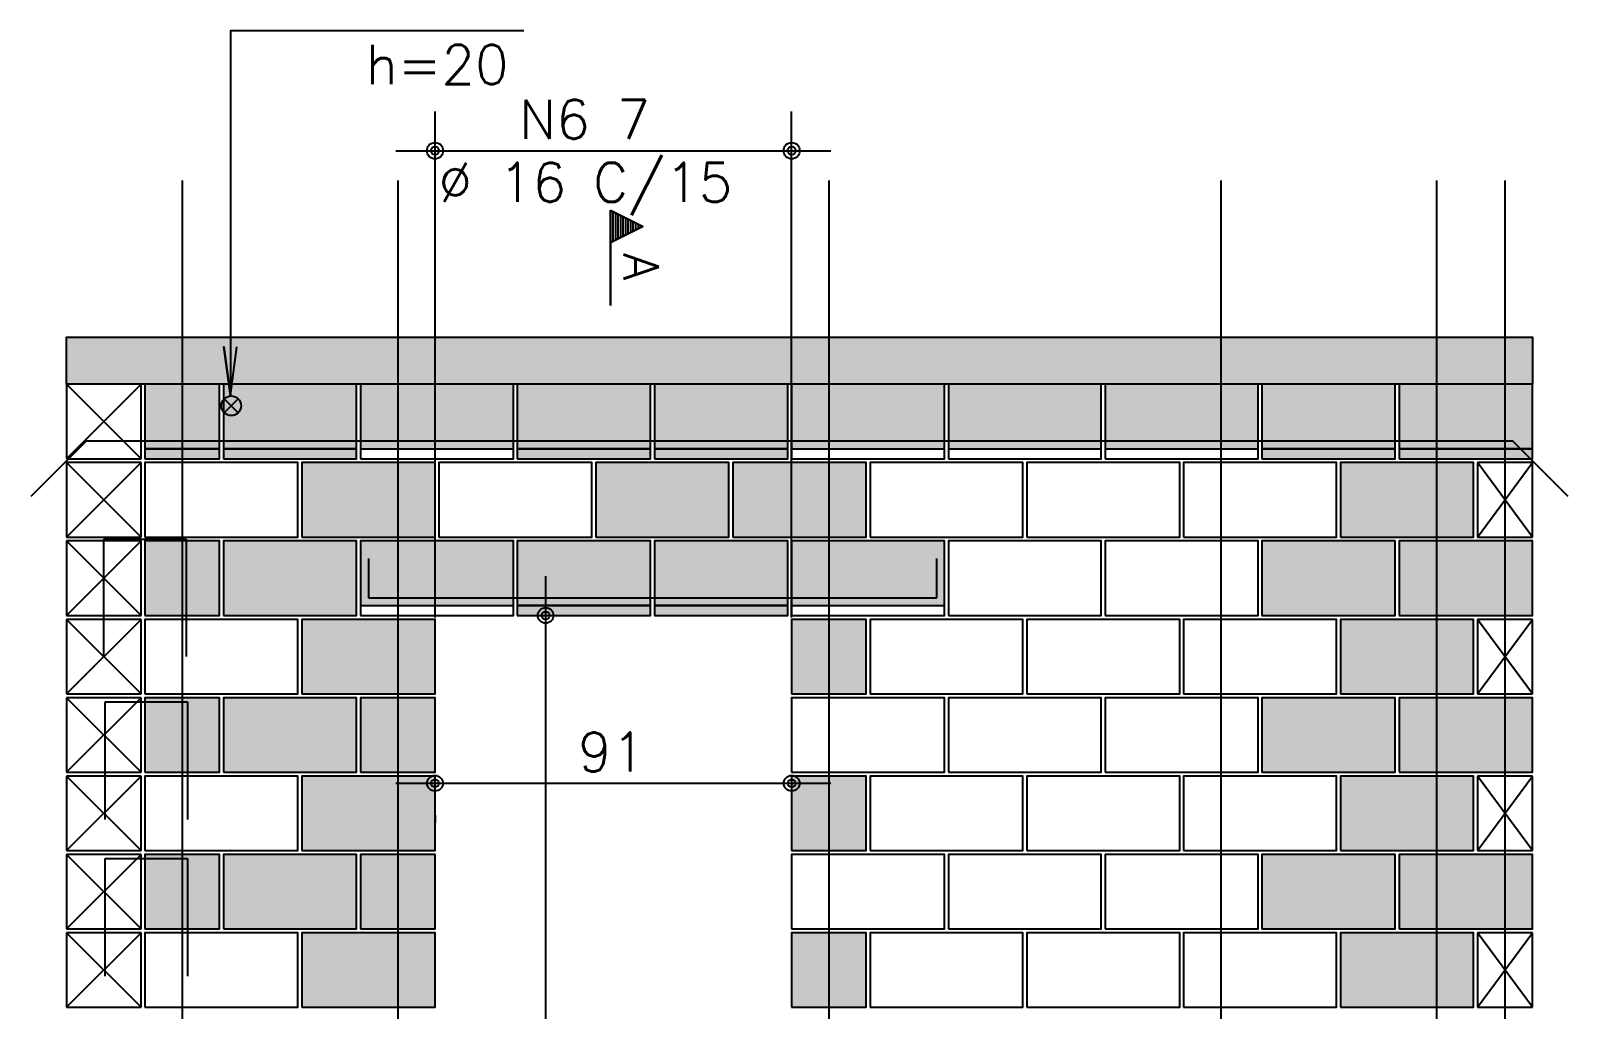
# Model space of a CAD drawing. Extents: x -1.9 to 86, y -1.6 to 60.9.
# Drawn here: x 25.74 to 33.58, y 14.05 to 19.05 of the extents above; entities that cross this region are included whole.
import ezdxf

# ---------------------------------------------------------------- set-up
doc = ezdxf.new("R2010")
doc.units = 0
doc.header["$MEASUREMENT"] = 0
for name, color, linetype in [('PENA_01', 1, 'CONTINUOUS'), ('PENA_02', 2, 'CONTINUOUS'), ('PENA_03', 3, 'CONTINUOUS'), ('PENA_05', 5, 'CONTINUOUS'), ('PENA_09', 254, 'CONTINUOUS'), ('PENA_11', 252, 'CONTINUOUS'), ('PENA_21', 100, 'CONTINUOUS'), ('PENA_23', 50, 'CONTINUOUS')]:
    doc.layers.add(name, color=color, linetype=linetype)
doc.styles.get("Standard").update_dxf_attribs({"font": 'ROMANS.SHX'})

msp = doc.modelspace()

# ---------------------------------------------------------------- linework, layer by layer
at = {"layer": 'PENA_01', "linetype": 'Continuous'}
for p, q in [((27.798466, 16.054168), (27.798466, 18.636058)), ((29.618466, 16.054168), (29.618466, 18.636058)), ((27.598466, 18.436058), (29.818466, 18.436058)), ((26.723299, 17.098813), (26.794009, 17.169523)), ((26.723299, 17.169523), (26.794009, 17.098813)), ((26.318466, 16.914168), (26.698466, 16.914168)), ((26.718466, 16.914168), (27.398466, 16.914168)), ((27.418466, 16.914168), (28.198466, 16.914168)), ((28.218466, 16.914168), (28.898466, 16.914168)), ((28.918466, 16.914168), (29.598466, 16.914168)), ((29.618466, 16.914168), (30.398466, 16.914168)), ((30.418466, 16.914168), (31.198466, 16.914168)), ((31.218466, 16.914168), (31.998466, 16.914168)), ((32.018466, 16.914168), (32.698466, 16.914168)), ((32.718466, 16.914168), (33.398466, 16.914168)), ((28.362866, 16.264168), (28.362866, 10.644168)), ((27.418466, 16.114168), (28.198466, 16.114168)), ((28.218466, 16.114168), (28.898466, 16.114168)), ((28.918466, 16.114168), (29.598466, 16.114168)), ((29.618466, 16.114168), (30.398466, 16.114168)), ((28.398466, 16.064168), (28.562866, 16.064168)), ((27.598466, 15.207365), (29.818466, 15.207365)), ((27.798466, 15.044168), (27.798466, 15.007365)), ((29.618466, 15.044168), (29.618466, 15.007365))]:
    msp.add_line(p, q, dxfattribs=at)
msp.add_circle((26.758654, 17.134168), 0.05, dxfattribs=at)
at = {"layer": 'PENA_02', "linetype": 'Continuous'}
for p, q in [((26.298466, 17.244168), (25.918466, 17.244168)), ((25.918466, 17.244168), (25.918466, 16.864168)), ((26.298466, 16.864168), (26.298466, 17.244168)), ((25.918466, 16.864168), (26.298466, 16.864168)), ((26.298466, 16.844168), (25.918466, 16.844168)), ((25.918466, 16.844168), (25.918466, 16.464168)), ((26.298466, 16.464168), (26.298466, 16.844168)), ((33.398466, 16.844168), (33.118466, 16.844168)), ((33.118466, 16.844168), (33.118466, 16.464168)), ((33.398466, 16.464168), (33.398466, 16.844168)), ((25.918466, 16.464168), (26.298466, 16.464168)), ((26.298466, 16.444168), (25.918466, 16.444168)), ((25.918466, 16.444168), (25.918466, 16.064168)), ((26.298466, 16.064168), (26.298466, 16.444168)), ((33.118466, 16.464168), (33.398466, 16.464168)), ((25.918466, 16.064168), (26.298466, 16.064168)), ((26.298466, 16.044168), (25.918466, 16.044168)), ((25.918466, 16.044168), (25.918466, 15.664168)), ((26.298466, 15.664168), (26.298466, 16.044168)), ((33.398466, 16.044168), (33.118466, 16.044168)), ((33.118466, 16.044168), (33.118466, 15.664168)), ((33.398466, 15.664168), (33.398466, 16.044168)), ((25.918466, 15.664168), (26.298466, 15.664168)), ((26.298466, 15.644168), (25.918466, 15.644168)), ((25.918466, 15.644168), (25.918466, 15.264168)), ((26.298466, 15.264168), (26.298466, 15.644168)), ((33.118466, 15.664168), (33.398466, 15.664168)), ((25.918466, 15.264168), (26.298466, 15.264168)), ((26.298466, 15.244168), (25.918466, 15.244168)), ((25.918466, 15.244168), (25.918466, 14.864168)), ((26.298466, 14.864168), (26.298466, 15.244168)), ((33.398466, 15.244168), (33.118466, 15.244168)), ((33.118466, 15.244168), (33.118466, 14.864168)), ((33.398466, 14.864168), (33.398466, 15.244168)), ((25.918466, 14.864168), (26.298466, 14.864168)), ((26.298466, 14.844168), (25.918466, 14.844168)), ((25.918466, 14.844168), (25.918466, 14.464168)), ((26.298466, 14.464168), (26.298466, 14.844168)), ((33.118466, 14.864168), (33.398466, 14.864168)), ((25.918466, 14.464168), (26.298466, 14.464168)), ((26.298466, 14.444168), (25.918466, 14.444168)), ((25.918466, 14.444168), (25.918466, 14.064168)), ((26.298466, 14.064168), (26.298466, 14.444168)), ((33.398466, 14.444168), (33.118466, 14.444168)), ((33.118466, 14.444168), (33.118466, 14.064168)), ((33.398466, 14.064168), (33.398466, 14.444168)), ((25.918466, 14.064168), (26.298466, 14.064168)), ((33.118466, 14.064168), (33.398466, 14.064168))]:
    msp.add_line(p, q, dxfattribs=at)
for points in [[(25.918466, 17.244168), (25.918466, 17.484168), (33.398466, 17.484168), (33.398466, 17.244168), (25.918466, 17.244168)], [(26.318466, 16.864168), (26.698466, 16.864168), (26.698466, 17.244168), (26.318466, 17.244168), (26.318466, 16.864168)], [(26.718466, 16.864168), (27.398466, 16.864168), (27.398466, 17.244168), (26.718466, 17.244168), (26.718466, 16.864168)], [(27.418466, 16.864168), (28.198466, 16.864168), (28.198466, 17.244168), (27.418466, 17.244168), (27.418466, 16.864168)], [(28.218466, 16.864168), (28.898466, 16.864168), (28.898466, 17.244168), (28.218466, 17.244168), (28.218466, 16.864168)], [(28.918466, 16.864168), (29.598466, 16.864168), (29.598466, 17.244168), (28.918466, 17.244168), (28.918466, 16.864168)], [(29.618466, 16.864168), (30.398466, 16.864168), (30.398466, 17.244168), (29.618466, 17.244168), (29.618466, 16.864168)], [(30.418466, 16.864168), (31.198466, 16.864168), (31.198466, 17.244168), (30.418466, 17.244168), (30.418466, 16.864168)], [(31.218466, 16.864168), (31.998466, 16.864168), (31.998466, 17.244168), (31.218466, 17.244168), (31.218466, 16.864168)], [(32.018466, 16.864168), (32.698466, 16.864168), (32.698466, 17.244168), (32.018466, 17.244168), (32.018466, 16.864168)], [(32.718466, 16.864168), (33.398466, 16.864168), (33.398466, 17.244168), (32.718466, 17.244168), (32.718466, 16.864168)], [(26.318466, 16.464168), (27.098466, 16.464168), (27.098466, 16.844168), (26.318466, 16.844168), (26.318466, 16.464168)], [(27.118466, 16.464168), (27.798466, 16.464168), (27.798466, 16.844168), (27.118466, 16.844168), (27.118466, 16.464168)], [(27.818466, 16.464168), (28.598466, 16.464168), (28.598466, 16.844168), (27.818466, 16.844168), (27.818466, 16.464168)], [(28.618466, 16.464168), (29.298466, 16.464168), (29.298466, 16.844168), (28.618466, 16.844168), (28.618466, 16.464168)], [(29.318466, 16.464168), (29.998466, 16.464168), (29.998466, 16.844168), (29.318466, 16.844168), (29.318466, 16.464168)], [(30.018466, 16.464168), (30.798466, 16.464168), (30.798466, 16.844168), (30.018466, 16.844168), (30.018466, 16.464168)], [(30.818466, 16.464168), (31.598466, 16.464168), (31.598466, 16.844168), (30.818466, 16.844168), (30.818466, 16.464168)], [(31.618466, 16.464168), (32.398466, 16.464168), (32.398466, 16.844168), (31.618466, 16.844168), (31.618466, 16.464168)], [(32.418466, 16.464168), (33.098466, 16.464168), (33.098466, 16.844168), (32.418466, 16.844168), (32.418466, 16.464168)], [(26.318466, 16.064168), (26.698466, 16.064168), (26.698466, 16.444168), (26.318466, 16.444168), (26.318466, 16.064168)], [(26.718466, 16.064168), (27.398466, 16.064168), (27.398466, 16.444168), (26.718466, 16.444168), (26.718466, 16.064168)], [(27.418466, 16.064168), (28.198466, 16.064168), (28.198466, 16.444168), (27.418466, 16.444168), (27.418466, 16.064168)], [(28.218466, 16.064168), (28.898466, 16.064168), (28.898466, 16.444168), (28.218466, 16.444168), (28.218466, 16.064168)], [(28.918466, 16.064168), (29.598466, 16.064168), (29.598466, 16.444168), (28.918466, 16.444168), (28.918466, 16.064168)], [(29.618466, 16.064168), (30.398466, 16.064168), (30.398466, 16.444168), (29.618466, 16.444168), (29.618466, 16.064168)], [(30.418466, 16.064168), (31.198466, 16.064168), (31.198466, 16.444168), (30.418466, 16.444168), (30.418466, 16.064168)], [(31.218466, 16.064168), (31.998466, 16.064168), (31.998466, 16.444168), (31.218466, 16.444168), (31.218466, 16.064168)], [(32.018466, 16.064168), (32.698466, 16.064168), (32.698466, 16.444168), (32.018466, 16.444168), (32.018466, 16.064168)], [(32.718466, 16.064168), (33.398466, 16.064168), (33.398466, 16.444168), (32.718466, 16.444168), (32.718466, 16.064168)], [(26.318466, 15.664168), (27.098466, 15.664168), (27.098466, 16.044168), (26.318466, 16.044168), (26.318466, 15.664168)], [(27.118466, 15.664168), (27.798466, 15.664168), (27.798466, 16.044168), (27.118466, 16.044168), (27.118466, 15.664168)], [(29.618466, 15.664168), (29.998466, 15.664168), (29.998466, 16.044168), (29.618466, 16.044168), (29.618466, 15.664168)], [(30.018466, 15.664168), (30.798466, 15.664168), (30.798466, 16.044168), (30.018466, 16.044168), (30.018466, 15.664168)], [(30.818466, 15.664168), (31.598466, 15.664168), (31.598466, 16.044168), (30.818466, 16.044168), (30.818466, 15.664168)], [(31.618466, 15.664168), (32.398466, 15.664168), (32.398466, 16.044168), (31.618466, 16.044168), (31.618466, 15.664168)], [(32.418466, 15.664168), (33.098466, 15.664168), (33.098466, 16.044168), (32.418466, 16.044168), (32.418466, 15.664168)], [(26.318466, 15.264168), (26.698466, 15.264168), (26.698466, 15.644168), (26.318466, 15.644168), (26.318466, 15.264168)], [(26.718466, 15.264168), (27.398466, 15.264168), (27.398466, 15.644168), (26.718466, 15.644168), (26.718466, 15.264168)], [(27.418466, 15.264168), (27.798466, 15.264168), (27.798466, 15.644168), (27.418466, 15.644168), (27.418466, 15.264168)], [(29.618466, 15.264168), (30.398466, 15.264168), (30.398466, 15.644168), (29.618466, 15.644168), (29.618466, 15.264168)], [(30.418466, 15.264168), (31.198466, 15.264168), (31.198466, 15.644168), (30.418466, 15.644168), (30.418466, 15.264168)], [(31.218466, 15.264168), (31.998466, 15.264168), (31.998466, 15.644168), (31.218466, 15.644168), (31.218466, 15.264168)], [(32.018466, 15.264168), (32.698466, 15.264168), (32.698466, 15.644168), (32.018466, 15.644168), (32.018466, 15.264168)], [(32.718466, 15.264168), (33.398466, 15.264168), (33.398466, 15.644168), (32.718466, 15.644168), (32.718466, 15.264168)], [(26.318466, 14.864168), (27.098466, 14.864168), (27.098466, 15.244168), (26.318466, 15.244168), (26.318466, 14.864168)], [(27.118466, 14.864168), (27.798466, 14.864168), (27.798466, 15.244168), (27.118466, 15.244168), (27.118466, 14.864168)], [(29.618466, 14.864168), (29.998466, 14.864168), (29.998466, 15.244168), (29.618466, 15.244168), (29.618466, 14.864168)], [(30.018466, 14.864168), (30.798466, 14.864168), (30.798466, 15.244168), (30.018466, 15.244168), (30.018466, 14.864168)], [(30.818466, 14.864168), (31.598466, 14.864168), (31.598466, 15.244168), (30.818466, 15.244168), (30.818466, 14.864168)], [(31.618466, 14.864168), (32.398466, 14.864168), (32.398466, 15.244168), (31.618466, 15.244168), (31.618466, 14.864168)], [(32.418466, 14.864168), (33.098466, 14.864168), (33.098466, 15.244168), (32.418466, 15.244168), (32.418466, 14.864168)], [(26.318466, 14.464168), (26.698466, 14.464168), (26.698466, 14.844168), (26.318466, 14.844168), (26.318466, 14.464168)], [(26.718466, 14.464168), (27.398466, 14.464168), (27.398466, 14.844168), (26.718466, 14.844168), (26.718466, 14.464168)], [(27.418466, 14.464168), (27.798466, 14.464168), (27.798466, 14.844168), (27.418466, 14.844168), (27.418466, 14.464168)], [(29.618466, 14.464168), (30.398466, 14.464168), (30.398466, 14.844168), (29.618466, 14.844168), (29.618466, 14.464168)], [(30.418466, 14.464168), (31.198466, 14.464168), (31.198466, 14.844168), (30.418466, 14.844168), (30.418466, 14.464168)], [(31.218466, 14.464168), (31.998466, 14.464168), (31.998466, 14.844168), (31.218466, 14.844168), (31.218466, 14.464168)], [(32.018466, 14.464168), (32.698466, 14.464168), (32.698466, 14.844168), (32.018466, 14.844168), (32.018466, 14.464168)], [(32.718466, 14.464168), (33.398466, 14.464168), (33.398466, 14.844168), (32.718466, 14.844168), (32.718466, 14.464168)], [(26.318466, 14.064168), (27.098466, 14.064168), (27.098466, 14.444168), (26.318466, 14.444168), (26.318466, 14.064168)], [(27.118466, 14.064168), (27.798466, 14.064168), (27.798466, 14.444168), (27.118466, 14.444168), (27.118466, 14.064168)], [(29.618466, 14.064168), (29.998466, 14.064168), (29.998466, 14.444168), (29.618466, 14.444168), (29.618466, 14.064168)], [(30.018466, 14.064168), (30.798466, 14.064168), (30.798466, 14.444168), (30.018466, 14.444168), (30.018466, 14.064168)], [(30.818466, 14.064168), (31.598466, 14.064168), (31.598466, 14.444168), (30.818466, 14.444168), (30.818466, 14.064168)], [(31.618466, 14.064168), (32.398466, 14.064168), (32.398466, 14.444168), (31.618466, 14.444168), (31.618466, 14.064168)], [(32.418466, 14.064168), (33.098466, 14.064168), (33.098466, 14.444168), (32.418466, 14.444168), (32.418466, 14.064168)]]:
    msp.add_lwpolyline(points, dxfattribs=at)
for centre, radius in [((27.798466, 18.436058), 0.041625), ((27.798466, 18.436058), 0.02075), ((29.618466, 18.436058), 0.041625), ((29.618466, 18.436058), 0.02075), ((28.362866, 16.064168), 0.04), ((28.362866, 16.064168), 0.02), ((27.798466, 15.207365), 0.04), ((27.798466, 15.207365), 0.02), ((29.618466, 15.207365), 0.04), ((29.618466, 15.207365), 0.02)]:
    msp.add_circle(centre, radius, dxfattribs=at)
at = {"layer": 'PENA_03', "linetype": 'Continuous'}
for p, q in [((28.69395, 17.64549), (28.69395, 18.131872)), ((28.69395, 18.131872), (28.859883, 18.048906)), ((28.694645, 18.130744), (28.858322, 18.048906)), ((28.694646, 18.130744), (28.694646, 17.967067)), ((28.706714, 18.12549), (28.706714, 17.972321)), ((28.859883, 18.048906), (28.694645, 17.966287)), ((28.858322, 18.048906), (28.694646, 17.967067)), ((28.719478, 18.119108), (28.719478, 17.978703)), ((28.732242, 18.112726), (28.732242, 17.985085)), ((28.745006, 18.106344), (28.745006, 17.991467)), ((28.75777, 18.099962), (28.75777, 17.997849)), ((28.770534, 18.09358), (28.770534, 18.004231)), ((28.783298, 18.087198), (28.783298, 18.010613)), ((28.796062, 18.080816), (28.796062, 18.016995)), ((28.808826, 18.074434), (28.808826, 18.023377)), ((28.82159, 18.068052), (28.82159, 18.029759)), ((28.834355, 18.06167), (28.834355, 18.036141)), ((28.847119, 18.055288), (28.847119, 18.042524)), ((28.694646, 17.966287), (28.694646, 17.64549)), ((25.918466, 16.864168), (26.298466, 17.244168)), ((26.298466, 16.864168), (25.918466, 17.244168)), ((25.918466, 16.464168), (26.298466, 16.844168)), ((26.298466, 16.464168), (25.918466, 16.844168)), ((33.118466, 16.464168), (33.398466, 16.844168)), ((33.398466, 16.464168), (33.118466, 16.844168)), ((25.918466, 16.064168), (26.298466, 16.444168)), ((26.298466, 16.064168), (25.918466, 16.444168)), ((25.918466, 15.664168), (26.298466, 16.044168)), ((26.298466, 15.664168), (25.918466, 16.044168)), ((28.198466, 16.064168), (28.198466, 16.064168)), ((33.118466, 15.664168), (33.398466, 16.044168)), ((33.398466, 15.664168), (33.118466, 16.044168)), ((27.798466, 15.854168), (27.798466, 15.854168)), ((29.618466, 15.854168), (29.618466, 15.854168)), ((25.918466, 15.264168), (26.298466, 15.644168)), ((26.298466, 15.264168), (25.918466, 15.644168)), ((25.918466, 14.864168), (26.298466, 15.244168)), ((26.298466, 14.864168), (25.918466, 15.244168)), ((27.798466, 15.244168), (27.798466, 15.244168)), ((29.618466, 15.244168), (29.618466, 15.244168)), ((33.118466, 14.864168), (33.398466, 15.244168)), ((33.398466, 14.864168), (33.118466, 15.244168)), ((25.918466, 14.464168), (26.298466, 14.844168)), ((26.298466, 14.464168), (25.918466, 14.844168)), ((25.918466, 14.064168), (26.298466, 14.444168)), ((26.298466, 14.064168), (25.918466, 14.444168)), ((33.118466, 14.064168), (33.398466, 14.444168)), ((33.398466, 14.064168), (33.118466, 14.444168))]:
    msp.add_line(p, q, dxfattribs=at)
msp.add_lwpolyline([(28.25096, 19.048345), (26.754305, 19.048345), (26.754305, 17.187092), (26.721674, 17.434953), (26.754305, 17.187092), (26.786937, 17.434953)], dxfattribs=at)
at = {"layer": 'PENA_05', "linetype": 'Continuous'}
for p, q in [((26.018466, 16.954168), (25.735624, 16.671325)), ((33.298466, 16.954168), (26.018466, 16.954168)), ((33.581309, 16.671325), (33.298466, 16.954168)), ((26.108466, 15.854168), (26.108466, 16.454168)), ((26.108466, 16.454168), (26.528466, 16.454168)), ((26.528466, 16.454168), (26.528466, 15.854168)), ((27.458466, 16.354168), (27.458466, 16.154168)), ((30.358466, 16.154168), (30.358466, 16.354168)), ((27.458466, 16.154168), (30.358466, 16.154168)), ((26.115819, 15.023224), (26.115819, 15.623224)), ((26.115819, 15.623224), (26.535819, 15.623224)), ((26.535819, 15.623224), (26.535819, 15.023224)), ((26.115819, 14.223224), (26.115819, 14.823224)), ((26.115819, 14.823224), (26.535819, 14.823224)), ((26.535819, 14.823224), (26.535819, 14.223224))]:
    msp.add_line(p, q, dxfattribs=at)
for points in [[(26.508466, 18.284168), (26.508466, 10.844168)], [(27.608466, 18.284168), (27.608466, 10.844168)], [(29.808466, 18.284168), (29.808466, 10.844168)], [(31.808466, 18.284168), (31.808466, 10.844168)], [(32.908466, 18.284168), (32.908466, 10.844168)], [(33.258466, 18.284168), (33.258466, 10.844168)]]:
    msp.add_lwpolyline(points, dxfattribs=at)
at = {"layer": 'PENA_09', "linetype": 'Continuous'}
for points in [[(26.318466, 16.914168), (26.698466, 16.914168), (26.698466, 17.244168), (26.318466, 17.244168), (26.318466, 16.914168)], [(26.718466, 16.914168), (27.398466, 16.914168), (27.398466, 17.244168), (26.718466, 17.244168), (26.718466, 16.914168)], [(27.418466, 16.914168), (28.198466, 16.914168), (28.198466, 17.244168), (27.418466, 17.244168), (27.418466, 16.914168)], [(28.218466, 16.914168), (28.898466, 16.914168), (28.898466, 17.244168), (28.218466, 17.244168), (28.218466, 16.914168)], [(28.918466, 16.914168), (29.598466, 16.914168), (29.598466, 17.244168), (28.918466, 17.244168), (28.918466, 16.914168)], [(29.618466, 16.914168), (30.398466, 16.914168), (30.398466, 17.244168), (29.618466, 17.244168), (29.618466, 16.914168)], [(30.418466, 16.914168), (31.198466, 16.914168), (31.198466, 17.244168), (30.418466, 17.244168), (30.418466, 16.914168)], [(31.218466, 16.914168), (31.998466, 16.914168), (31.998466, 17.244168), (31.218466, 17.244168), (31.218466, 16.914168)], [(32.018466, 16.914168), (32.698466, 16.914168), (32.698466, 17.244168), (32.018466, 17.244168), (32.018466, 16.914168)], [(32.718466, 16.914168), (33.398466, 16.914168), (33.398466, 17.244168), (32.718466, 17.244168), (32.718466, 16.914168)], [(27.418466, 16.114168), (28.198466, 16.114168), (28.198466, 16.444168), (27.418466, 16.444168), (27.418466, 16.114168)], [(28.218466, 16.114168), (28.898466, 16.114168), (28.898466, 16.444168), (28.218466, 16.444168), (28.218466, 16.114168)], [(28.918466, 16.114168), (29.598466, 16.114168), (29.598466, 16.444168), (28.918466, 16.444168), (28.918466, 16.114168)], [(29.618466, 16.114168), (30.398466, 16.114168), (30.398466, 16.444168), (29.618466, 16.444168), (29.618466, 16.114168)]]:
    msp.add_lwpolyline(points, dxfattribs=at)
for points in [[(26.318466, 16.914168), (26.698466, 16.914168), (26.698466, 17.244168)], [(26.318466, 16.914168), (26.698466, 17.244168), (26.318466, 17.244168)], [(26.318466, 16.914168), (26.318466, 17.244168), (26.318466, 16.914168)], [(26.718466, 16.914168), (27.398466, 16.914168), (27.398466, 17.244168)], [(26.718466, 16.914168), (27.398466, 17.244168), (26.718466, 17.244168)], [(26.718466, 16.914168), (26.718466, 17.244168), (26.718466, 16.914168)], [(27.418466, 16.914168), (28.198466, 16.914168), (28.198466, 17.244168)], [(27.418466, 16.914168), (28.198466, 17.244168), (27.418466, 17.244168)], [(27.418466, 16.914168), (27.418466, 17.244168), (27.418466, 16.914168)], [(28.218466, 16.914168), (28.898466, 16.914168), (28.898466, 17.244168)], [(28.218466, 16.914168), (28.898466, 17.244168), (28.218466, 17.244168)], [(28.218466, 16.914168), (28.218466, 17.244168), (28.218466, 16.914168)], [(28.918466, 16.914168), (29.598466, 16.914168), (29.598466, 17.244168)], [(28.918466, 16.914168), (29.598466, 17.244168), (28.918466, 17.244168)], [(28.918466, 16.914168), (28.918466, 17.244168), (28.918466, 16.914168)], [(29.618466, 16.914168), (30.398466, 16.914168), (30.398466, 17.244168)], [(29.618466, 16.914168), (30.398466, 17.244168), (29.618466, 17.244168)], [(29.618466, 16.914168), (29.618466, 17.244168), (29.618466, 16.914168)], [(30.418466, 16.914168), (31.198466, 16.914168), (31.198466, 17.244168)], [(30.418466, 16.914168), (31.198466, 17.244168), (30.418466, 17.244168)], [(30.418466, 16.914168), (30.418466, 17.244168), (30.418466, 16.914168)], [(31.218466, 16.914168), (31.998466, 16.914168), (31.998466, 17.244168)], [(31.218466, 16.914168), (31.998466, 17.244168), (31.218466, 17.244168)], [(31.218466, 16.914168), (31.218466, 17.244168), (31.218466, 16.914168)], [(32.018466, 16.914168), (32.698466, 16.914168), (32.698466, 17.244168)], [(32.018466, 16.914168), (32.698466, 17.244168), (32.018466, 17.244168)], [(32.018466, 16.914168), (32.018466, 17.244168), (32.018466, 16.914168)], [(32.718466, 16.914168), (33.398466, 16.914168), (33.398466, 17.244168)], [(32.718466, 16.914168), (33.398466, 17.244168), (32.718466, 17.244168)], [(32.718466, 16.914168), (32.718466, 17.244168), (32.718466, 16.914168)], [(27.418466, 16.114168), (28.198466, 16.114168), (28.198466, 16.444168)], [(27.418466, 16.114168), (28.198466, 16.444168), (27.418466, 16.444168)], [(27.418466, 16.114168), (27.418466, 16.444168), (27.418466, 16.114168)], [(28.218466, 16.114168), (28.898466, 16.114168), (28.898466, 16.444168)], [(28.218466, 16.114168), (28.898466, 16.444168), (28.218466, 16.444168)], [(28.218466, 16.114168), (28.218466, 16.444168), (28.218466, 16.114168)], [(28.918466, 16.114168), (29.598466, 16.114168), (29.598466, 16.444168)], [(28.918466, 16.114168), (29.598466, 16.444168), (28.918466, 16.444168)], [(28.918466, 16.114168), (28.918466, 16.444168), (28.918466, 16.114168)], [(29.618466, 16.114168), (30.398466, 16.114168), (30.398466, 16.444168)], [(29.618466, 16.114168), (30.398466, 16.444168), (29.618466, 16.444168)], [(29.618466, 16.114168), (29.618466, 16.444168), (29.618466, 16.114168)]]:
    msp.add_solid(points, dxfattribs=at)
at = {"layer": 'PENA_11', "linetype": 'Continuous'}
for points in [[(25.918466, 17.244168), (25.918466, 17.484168), (33.398466, 17.484168)], [(25.918466, 17.244168), (33.398466, 17.484168), (33.398466, 17.244168)], [(25.918466, 17.244168), (33.398466, 17.244168), (25.918466, 17.244168)]]:
    msp.add_solid(points, dxfattribs=at)
at = {"layer": 'PENA_21', "linetype": 'Continuous'}
for points in [[(26.718466, 16.864168), (27.398466, 16.864168), (27.398466, 16.914168), (26.718466, 16.914168), (26.718466, 16.864168)], [(28.218466, 16.864168), (28.898466, 16.864168), (28.898466, 16.914168), (28.218466, 16.914168), (28.218466, 16.864168)], [(28.918466, 16.864168), (29.598466, 16.864168), (29.598466, 16.914168), (28.918466, 16.914168), (28.918466, 16.864168)], [(32.018466, 16.864168), (32.698466, 16.864168), (32.698466, 16.914168), (32.018466, 16.914168), (32.018466, 16.864168)], [(32.718466, 16.864168), (33.398466, 16.864168), (33.398466, 16.914168), (32.718466, 16.914168), (32.718466, 16.864168)], [(27.118466, 16.464168), (27.798466, 16.464168), (27.798466, 16.844168), (27.118466, 16.844168), (27.118466, 16.464168)], [(28.618466, 16.464168), (29.298466, 16.464168), (29.298466, 16.844168), (28.618466, 16.844168), (28.618466, 16.464168)], [(29.318466, 16.464168), (29.998466, 16.464168), (29.998466, 16.844168), (29.318466, 16.844168), (29.318466, 16.464168)], [(32.418466, 16.464168), (33.098466, 16.464168), (33.098466, 16.844168), (32.418466, 16.844168), (32.418466, 16.464168)], [(26.718466, 16.064168), (27.398466, 16.064168), (27.398466, 16.444168), (26.718466, 16.444168), (26.718466, 16.064168)], [(32.018466, 16.064168), (32.698466, 16.064168), (32.698466, 16.444168), (32.018466, 16.444168), (32.018466, 16.064168)], [(32.718466, 16.064168), (33.398466, 16.064168), (33.398466, 16.444168), (32.718466, 16.444168), (32.718466, 16.064168)], [(28.218466, 16.064168), (28.898466, 16.064168), (28.898466, 16.114168), (28.218466, 16.114168), (28.218466, 16.064168)], [(28.918466, 16.064168), (29.598466, 16.064168), (29.598466, 16.114168), (28.918466, 16.114168), (28.918466, 16.064168)], [(27.118466, 15.664168), (27.798466, 15.664168), (27.798466, 16.044168), (27.118466, 16.044168), (27.118466, 15.664168)], [(32.418466, 15.664168), (33.098466, 15.664168), (33.098466, 16.044168), (32.418466, 16.044168), (32.418466, 15.664168)], [(26.718466, 15.264168), (27.398466, 15.264168), (27.398466, 15.644168), (26.718466, 15.644168), (26.718466, 15.264168)], [(32.018466, 15.264168), (32.698466, 15.264168), (32.698466, 15.644168), (32.018466, 15.644168), (32.018466, 15.264168)], [(32.718466, 15.264168), (33.398466, 15.264168), (33.398466, 15.644168), (32.718466, 15.644168), (32.718466, 15.264168)], [(27.118466, 14.864168), (27.798466, 14.864168), (27.798466, 15.244168), (27.118466, 15.244168), (27.118466, 14.864168)], [(32.418466, 14.864168), (33.098466, 14.864168), (33.098466, 15.244168), (32.418466, 15.244168), (32.418466, 14.864168)], [(26.718466, 14.464168), (27.398466, 14.464168), (27.398466, 14.844168), (26.718466, 14.844168), (26.718466, 14.464168)], [(32.018466, 14.464168), (32.698466, 14.464168), (32.698466, 14.844168), (32.018466, 14.844168), (32.018466, 14.464168)], [(32.718466, 14.464168), (33.398466, 14.464168), (33.398466, 14.844168), (32.718466, 14.844168), (32.718466, 14.464168)], [(27.118466, 14.064168), (27.798466, 14.064168), (27.798466, 14.444168), (27.118466, 14.444168), (27.118466, 14.064168)], [(32.418466, 14.064168), (33.098466, 14.064168), (33.098466, 14.444168), (32.418466, 14.444168), (32.418466, 14.064168)]]:
    msp.add_lwpolyline(points, dxfattribs=at)
for points in [[(26.718466, 16.864168), (27.398466, 16.864168), (27.398466, 16.914168)], [(26.718466, 16.864168), (27.398466, 16.914168), (26.718466, 16.914168)], [(26.718466, 16.864168), (26.718466, 16.914168), (26.718466, 16.864168)], [(28.218466, 16.864168), (28.898466, 16.864168), (28.898466, 16.914168)], [(28.218466, 16.864168), (28.898466, 16.914168), (28.218466, 16.914168)], [(28.218466, 16.864168), (28.218466, 16.914168), (28.218466, 16.864168)], [(28.918466, 16.864168), (29.598466, 16.864168), (29.598466, 16.914168)], [(28.918466, 16.864168), (29.598466, 16.914168), (28.918466, 16.914168)], [(28.918466, 16.864168), (28.918466, 16.914168), (28.918466, 16.864168)], [(32.018466, 16.864168), (32.698466, 16.864168), (32.698466, 16.914168)], [(32.018466, 16.864168), (32.698466, 16.914168), (32.018466, 16.914168)], [(32.018466, 16.864168), (32.018466, 16.914168), (32.018466, 16.864168)], [(32.718466, 16.864168), (33.398466, 16.864168), (33.398466, 16.914168)], [(32.718466, 16.864168), (33.398466, 16.914168), (32.718466, 16.914168)], [(32.718466, 16.864168), (32.718466, 16.914168), (32.718466, 16.864168)], [(27.118466, 16.464168), (27.798466, 16.464168), (27.798466, 16.844168)], [(27.118466, 16.464168), (27.798466, 16.844168), (27.118466, 16.844168)], [(27.118466, 16.464168), (27.118466, 16.844168), (27.118466, 16.464168)], [(28.618466, 16.464168), (29.298466, 16.464168), (29.298466, 16.844168)], [(28.618466, 16.464168), (29.298466, 16.844168), (28.618466, 16.844168)], [(28.618466, 16.464168), (28.618466, 16.844168), (28.618466, 16.464168)], [(29.318466, 16.464168), (29.998466, 16.464168), (29.998466, 16.844168)], [(29.318466, 16.464168), (29.998466, 16.844168), (29.318466, 16.844168)], [(29.318466, 16.464168), (29.318466, 16.844168), (29.318466, 16.464168)], [(32.418466, 16.464168), (33.098466, 16.464168), (33.098466, 16.844168)], [(32.418466, 16.464168), (33.098466, 16.844168), (32.418466, 16.844168)], [(32.418466, 16.464168), (32.418466, 16.844168), (32.418466, 16.464168)], [(26.718466, 16.064168), (27.398466, 16.064168), (27.398466, 16.444168)], [(26.718466, 16.064168), (27.398466, 16.444168), (26.718466, 16.444168)], [(26.718466, 16.064168), (26.718466, 16.444168), (26.718466, 16.064168)], [(32.018466, 16.064168), (32.698466, 16.064168), (32.698466, 16.444168)], [(32.018466, 16.064168), (32.698466, 16.444168), (32.018466, 16.444168)], [(32.018466, 16.064168), (32.018466, 16.444168), (32.018466, 16.064168)], [(32.718466, 16.064168), (33.398466, 16.064168), (33.398466, 16.444168)], [(32.718466, 16.064168), (33.398466, 16.444168), (32.718466, 16.444168)], [(32.718466, 16.064168), (32.718466, 16.444168), (32.718466, 16.064168)], [(28.218466, 16.064168), (28.898466, 16.064168), (28.898466, 16.114168)], [(28.218466, 16.064168), (28.898466, 16.114168), (28.218466, 16.114168)], [(28.218466, 16.064168), (28.218466, 16.114168), (28.218466, 16.064168)], [(28.918466, 16.064168), (29.598466, 16.064168), (29.598466, 16.114168)], [(28.918466, 16.064168), (29.598466, 16.114168), (28.918466, 16.114168)], [(28.918466, 16.064168), (28.918466, 16.114168), (28.918466, 16.064168)], [(27.118466, 15.664168), (27.798466, 15.664168), (27.798466, 16.044168)], [(27.118466, 15.664168), (27.798466, 16.044168), (27.118466, 16.044168)], [(27.118466, 15.664168), (27.118466, 16.044168), (27.118466, 15.664168)], [(32.418466, 15.664168), (33.098466, 15.664168), (33.098466, 16.044168)], [(32.418466, 15.664168), (33.098466, 16.044168), (32.418466, 16.044168)], [(32.418466, 15.664168), (32.418466, 16.044168), (32.418466, 15.664168)], [(26.718466, 15.264168), (27.398466, 15.264168), (27.398466, 15.644168)], [(26.718466, 15.264168), (27.398466, 15.644168), (26.718466, 15.644168)], [(26.718466, 15.264168), (26.718466, 15.644168), (26.718466, 15.264168)], [(32.018466, 15.264168), (32.698466, 15.264168), (32.698466, 15.644168)], [(32.018466, 15.264168), (32.698466, 15.644168), (32.018466, 15.644168)], [(32.018466, 15.264168), (32.018466, 15.644168), (32.018466, 15.264168)], [(32.718466, 15.264168), (33.398466, 15.264168), (33.398466, 15.644168)], [(32.718466, 15.264168), (33.398466, 15.644168), (32.718466, 15.644168)], [(32.718466, 15.264168), (32.718466, 15.644168), (32.718466, 15.264168)], [(27.118466, 14.864168), (27.798466, 14.864168), (27.798466, 15.244168)], [(27.118466, 14.864168), (27.798466, 15.244168), (27.118466, 15.244168)], [(27.118466, 14.864168), (27.118466, 15.244168), (27.118466, 14.864168)], [(32.418466, 14.864168), (33.098466, 14.864168), (33.098466, 15.244168)], [(32.418466, 14.864168), (33.098466, 15.244168), (32.418466, 15.244168)], [(32.418466, 14.864168), (32.418466, 15.244168), (32.418466, 14.864168)], [(26.718466, 14.464168), (27.398466, 14.464168), (27.398466, 14.844168)], [(26.718466, 14.464168), (27.398466, 14.844168), (26.718466, 14.844168)], [(26.718466, 14.464168), (26.718466, 14.844168), (26.718466, 14.464168)], [(32.018466, 14.464168), (32.698466, 14.464168), (32.698466, 14.844168)], [(32.018466, 14.464168), (32.698466, 14.844168), (32.018466, 14.844168)], [(32.018466, 14.464168), (32.018466, 14.844168), (32.018466, 14.464168)], [(32.718466, 14.464168), (33.398466, 14.464168), (33.398466, 14.844168)], [(32.718466, 14.464168), (33.398466, 14.844168), (32.718466, 14.844168)], [(32.718466, 14.464168), (32.718466, 14.844168), (32.718466, 14.464168)], [(27.118466, 14.064168), (27.798466, 14.064168), (27.798466, 14.444168)], [(27.118466, 14.064168), (27.798466, 14.444168), (27.118466, 14.444168)], [(27.118466, 14.064168), (27.118466, 14.444168), (27.118466, 14.064168)], [(32.418466, 14.064168), (33.098466, 14.064168), (33.098466, 14.444168)], [(32.418466, 14.064168), (33.098466, 14.444168), (32.418466, 14.444168)], [(32.418466, 14.064168), (32.418466, 14.444168), (32.418466, 14.064168)]]:
    msp.add_solid(points, dxfattribs=at)
at = {"layer": 'PENA_23', "linetype": 'Continuous'}
for points in [[(26.318466, 16.864168), (26.698466, 16.864168), (26.698466, 16.914168), (26.318466, 16.914168), (26.318466, 16.864168)], [(26.318466, 16.064168), (26.698466, 16.064168), (26.698466, 16.444168), (26.318466, 16.444168), (26.318466, 16.064168)], [(29.618466, 15.664168), (29.998466, 15.664168), (29.998466, 16.044168), (29.618466, 16.044168), (29.618466, 15.664168)], [(26.318466, 15.264168), (26.698466, 15.264168), (26.698466, 15.644168), (26.318466, 15.644168), (26.318466, 15.264168)], [(27.418466, 15.264168), (27.798466, 15.264168), (27.798466, 15.644168), (27.418466, 15.644168), (27.418466, 15.264168)], [(29.618466, 14.864168), (29.998466, 14.864168), (29.998466, 15.244168), (29.618466, 15.244168), (29.618466, 14.864168)], [(26.318466, 14.464168), (26.698466, 14.464168), (26.698466, 14.844168), (26.318466, 14.844168), (26.318466, 14.464168)], [(27.418466, 14.464168), (27.798466, 14.464168), (27.798466, 14.844168), (27.418466, 14.844168), (27.418466, 14.464168)], [(29.618466, 14.064168), (29.998466, 14.064168), (29.998466, 14.444168), (29.618466, 14.444168), (29.618466, 14.064168)]]:
    msp.add_lwpolyline(points, dxfattribs=at)
for points in [[(26.318466, 16.864168), (26.698466, 16.864168), (26.698466, 16.914168)], [(26.318466, 16.864168), (26.698466, 16.914168), (26.318466, 16.914168)], [(26.318466, 16.864168), (26.318466, 16.914168), (26.318466, 16.864168)], [(26.318466, 16.064168), (26.698466, 16.064168), (26.698466, 16.444168)], [(26.318466, 16.064168), (26.698466, 16.444168), (26.318466, 16.444168)], [(26.318466, 16.064168), (26.318466, 16.444168), (26.318466, 16.064168)], [(29.618466, 15.664168), (29.998466, 15.664168), (29.998466, 16.044168)], [(29.618466, 15.664168), (29.998466, 16.044168), (29.618466, 16.044168)], [(29.618466, 15.664168), (29.618466, 16.044168), (29.618466, 15.664168)], [(26.318466, 15.264168), (26.698466, 15.264168), (26.698466, 15.644168)], [(26.318466, 15.264168), (26.698466, 15.644168), (26.318466, 15.644168)], [(26.318466, 15.264168), (26.318466, 15.644168), (26.318466, 15.264168)], [(27.418466, 15.264168), (27.798466, 15.264168), (27.798466, 15.644168)], [(27.418466, 15.264168), (27.798466, 15.644168), (27.418466, 15.644168)], [(27.418466, 15.264168), (27.418466, 15.644168), (27.418466, 15.264168)], [(29.618466, 14.864168), (29.998466, 14.864168), (29.998466, 15.244168)], [(29.618466, 14.864168), (29.998466, 15.244168), (29.618466, 15.244168)], [(29.618466, 14.864168), (29.618466, 15.244168), (29.618466, 14.864168)], [(26.318466, 14.464168), (26.698466, 14.464168), (26.698466, 14.844168)], [(26.318466, 14.464168), (26.698466, 14.844168), (26.318466, 14.844168)], [(26.318466, 14.464168), (26.318466, 14.844168), (26.318466, 14.464168)], [(27.418466, 14.464168), (27.798466, 14.464168), (27.798466, 14.844168)], [(27.418466, 14.464168), (27.798466, 14.844168), (27.418466, 14.844168)], [(27.418466, 14.464168), (27.418466, 14.844168), (27.418466, 14.464168)], [(29.618466, 14.064168), (29.998466, 14.064168), (29.998466, 14.444168)], [(29.618466, 14.064168), (29.998466, 14.444168), (29.618466, 14.444168)], [(29.618466, 14.064168), (29.618466, 14.444168), (29.618466, 14.064168)]]:
    msp.add_solid(points, dxfattribs=at)

# ---------------------------------------------------------------- texts
at = {"layer": 'PENA_03', "linetype": 'Continuous'}
for s, p in [('h=20', (27.445515, 18.775608)), ('N6 7', (28.228466, 18.496058)), ('%%c 16 C/15', (27.815972, 18.174594)), ('91', (28.528466, 15.267365))]:
    msp.add_text(s, height=0.2, dxfattribs=at).set_placement(p)
msp.add_text('A', height=0.18, rotation=270, dxfattribs=at).set_placement((28.760979, 17.913473))

doc.saveas('drawing.dxf')
